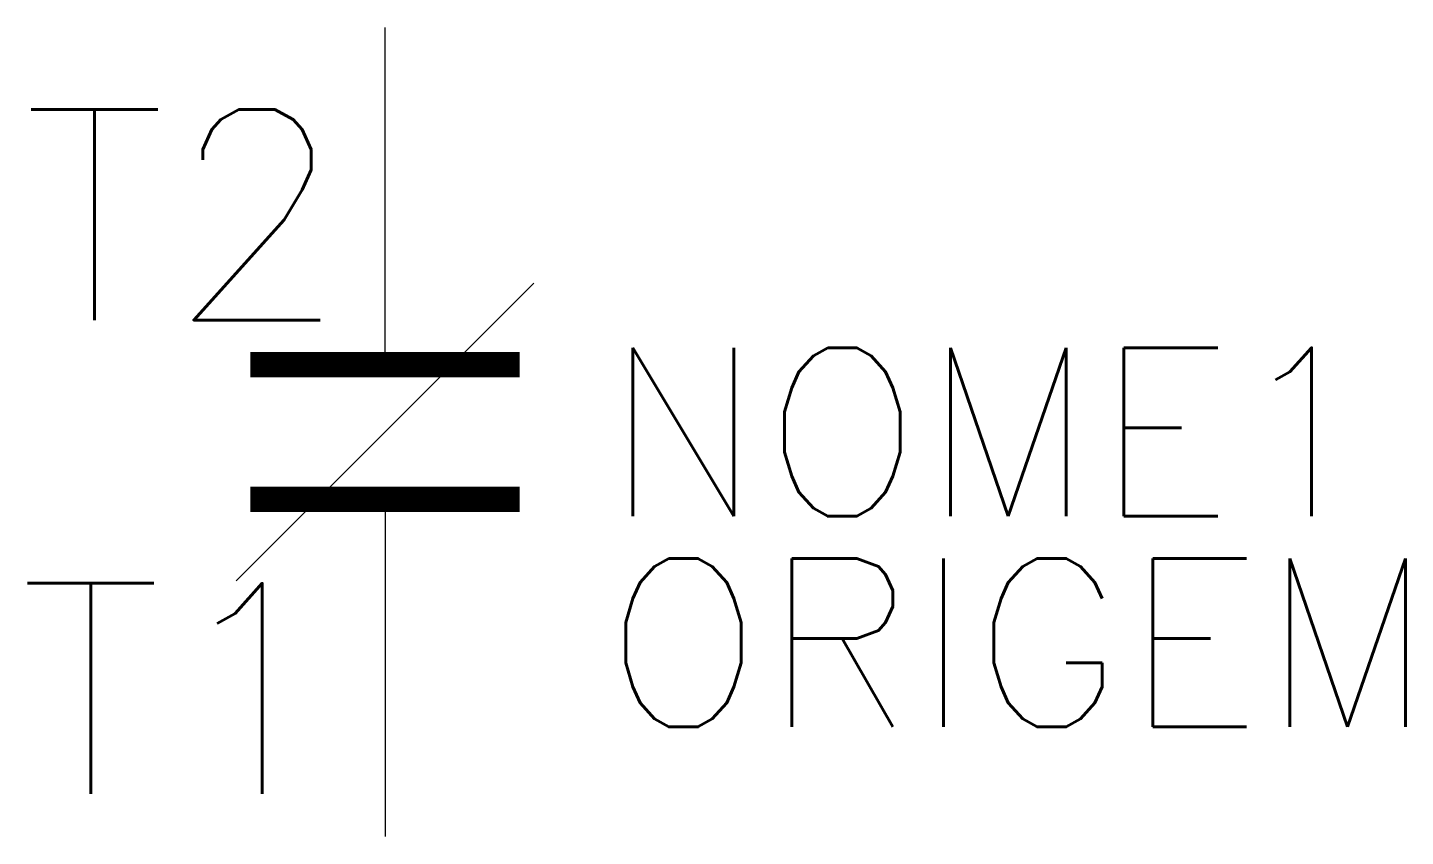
# Model space of a CAD drawing. Header units: millimetres. Extents: x 271.5 to 287.8, y 52 to 61.6.
import ezdxf
from ezdxf.enums import TextEntityAlignment as Align

# ---------------------------------------------------------------- set-up
doc = ezdxf.new("R2010")
doc.units = ezdxf.units.MM
doc.header["$LTSCALE"] = 10
doc.styles.add('ROMANS', font='romans')
doc.styles.get("Standard").update_dxf_attribs({"font": 'romans.shx'})

msp = doc.modelspace()

# ---------------------------------------------------------------- linework, layer by layer
for p, q in [((275.702, 57.559), (275.702, 61.559)), ((273.934, 54.991), (277.47, 58.526)), ((275.702, 55.959), (275.702, 51.959))]:
    msp.add_line(p, q)
at = {"color": 5, "const_width": 0.3}
for points in [[(274.102, 57.559), (277.302, 57.559)], [(274.102, 55.959), (277.302, 55.959)]]:
    msp.add_lwpolyline(points, dxfattribs=at)

# ---------------------------------------------------------------- texts
for tag, p in [('T2', (271.396, 58.086)), ('T1', (271.351, 52.463))]:
    msp.add_attdef(tag, p, '', height=2.5)
at = {"style": 'ROMANS'}
for tag, text, p in [('NOME1', '', (278.302, 56.759)), ('ORIGEM', 'ORIGEM', (278.302, 54.259))]:
    msp.add_attdef(tag, text=text, height=2, dxfattribs=at).set_placement(p, align=Align.MIDDLE_LEFT)

doc.saveas('drawing.dxf')
